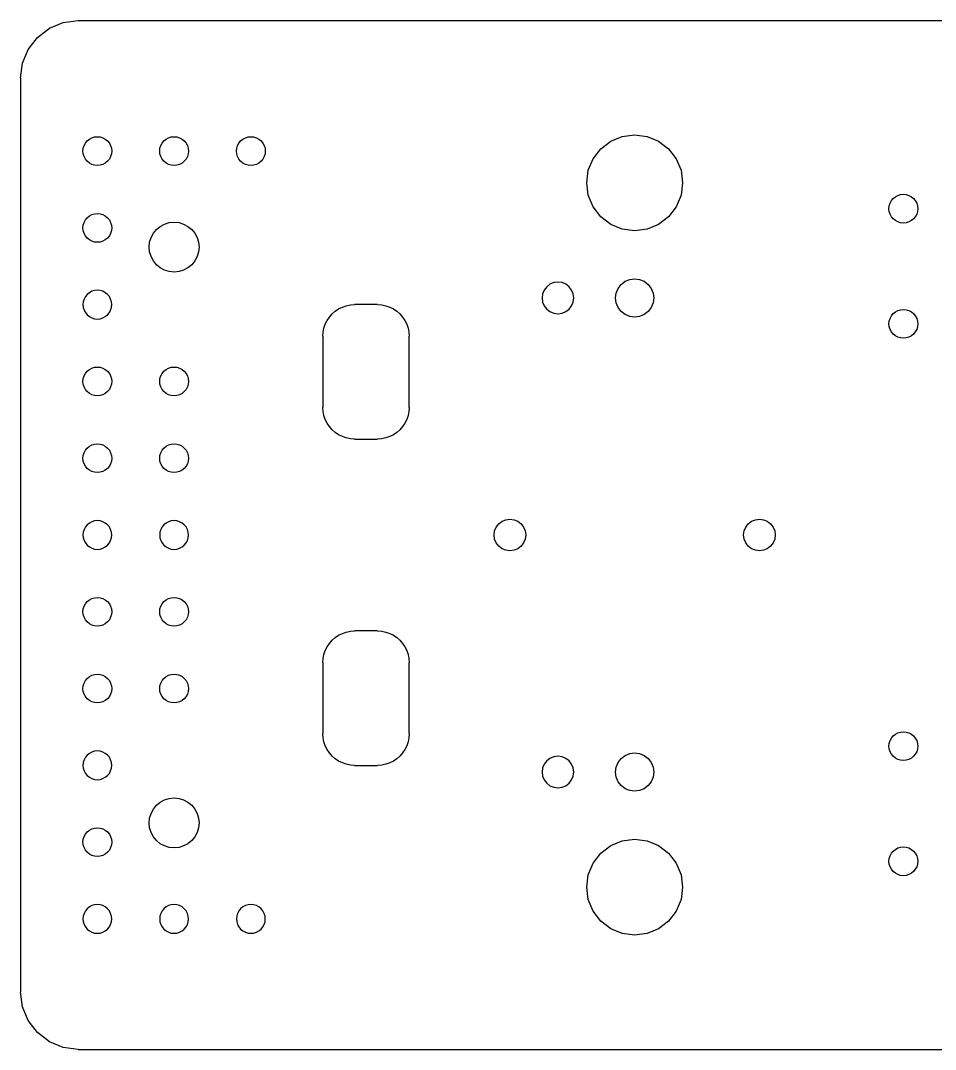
# Model space of a CAD drawing. Extents: x -210 to 205, y -74 to 71.
# Drawn here: x -209.8 to -101.2, y -62.8 to 59.3 of the extents above; entities that cross this region are included whole.
import ezdxf

# ---------------------------------------------------------------- set-up
doc = ezdxf.new("R2010")
doc.units = 0
doc.layers.get('0').update_dxf_attribs({"linetype": 'CONTINUOUS'})

msp = doc.modelspace()

# ---------------------------------------------------------------- linework, layer by layer
for p, q in [((-206.4, 58.41), (-204.75, 59.09)), ((-204.75, 59.09), (-202.98, 59.32)), ((-202.98, 59.32), (-83.38, 59.32)), ((-207.82, 57.32), (-206.4, 58.41)), ((-208.9, 55.91), (-207.82, 57.32)), ((-209.59, 54.26), (-208.9, 55.91)), ((-209.82, 52.49), (-209.59, 54.26)), ((-209.82, 52.49), (-209.82, -55.95)), ((-201.91, 45.04), (-201.65, 45.25)), ((-201.65, 45.25), (-201.36, 45.41)), ((-201.36, 45.41), (-201.04, 45.51)), ((-201.04, 45.51), (-200.71, 45.54)), ((-200.71, 45.54), (-200.37, 45.51)), ((-200.37, 45.51), (-200.05, 45.41)), ((-200.05, 45.41), (-199.76, 45.25)), ((-199.76, 45.25), (-199.5, 45.04)), ((-192.8, 45.04), (-192.54, 45.25)), ((-192.54, 45.25), (-192.25, 45.41)), ((-192.25, 45.41), (-191.93, 45.51)), ((-191.93, 45.51), (-191.59, 45.54)), ((-191.59, 45.54), (-191.26, 45.51)), ((-191.26, 45.51), (-190.94, 45.41)), ((-190.94, 45.41), (-190.64, 45.25)), ((-190.64, 45.25), (-190.38, 45.04)), ((-183.69, 45.04), (-183.43, 45.25)), ((-183.43, 45.25), (-183.13, 45.41)), ((-183.13, 45.41), (-182.81, 45.51)), ((-182.81, 45.51), (-182.48, 45.54)), ((-182.48, 45.54), (-182.15, 45.51)), ((-182.15, 45.51), (-181.83, 45.41)), ((-181.83, 45.41), (-181.53, 45.25)), ((-181.53, 45.25), (-181.27, 45.04)), ((-139.76, 45.01), (-138.39, 45.57)), ((-138.39, 45.57), (-136.92, 45.77)), ((-136.92, 45.77), (-135.44, 45.57)), ((-135.44, 45.57), (-134.07, 45.01)), ((-202.41, 43.83), (-202.38, 44.17)), ((-202.38, 44.17), (-202.28, 44.49)), ((-202.28, 44.49), (-202.13, 44.78)), ((-202.13, 44.78), (-201.91, 45.04)), ((-199.5, 45.04), (-199.28, 44.78)), ((-199.28, 44.78), (-199.13, 44.49)), ((-199.13, 44.49), (-199.03, 44.17)), ((-199.03, 44.17), (-199, 43.83)), ((-193.3, 43.83), (-193.27, 44.17)), ((-193.27, 44.17), (-193.17, 44.49)), ((-193.17, 44.49), (-193.01, 44.78)), ((-193.01, 44.78), (-192.8, 45.04)), ((-190.38, 45.04), (-190.17, 44.78)), ((-190.17, 44.78), (-190.01, 44.49)), ((-190.01, 44.49), (-189.92, 44.17)), ((-189.92, 44.17), (-189.88, 43.83)), ((-184.19, 43.83), (-184.16, 44.17)), ((-184.16, 44.17), (-184.06, 44.49)), ((-184.06, 44.49), (-183.9, 44.78)), ((-183.9, 44.78), (-183.69, 45.04)), ((-181.27, 45.04), (-181.06, 44.78)), ((-181.06, 44.78), (-180.9, 44.49)), ((-180.9, 44.49), (-180.8, 44.17)), ((-180.8, 44.17), (-180.77, 43.83)), ((-141.85, 42.92), (-140.94, 44.1)), ((-140.94, 44.1), (-139.76, 45.01)), ((-134.07, 45.01), (-132.89, 44.1)), ((-132.89, 44.1), (-131.98, 42.92)), ((-202.38, 43.5), (-202.41, 43.83)), ((-202.28, 43.18), (-202.38, 43.5)), ((-202.13, 42.88), (-202.28, 43.18)), ((-201.91, 42.62), (-202.13, 42.88)), ((-199.28, 42.88), (-199.5, 42.62)), ((-199.13, 43.18), (-199.28, 42.88)), ((-199.03, 43.5), (-199.13, 43.18)), ((-199, 43.83), (-199.03, 43.5)), ((-193.27, 43.5), (-193.3, 43.83)), ((-193.17, 43.18), (-193.27, 43.5)), ((-193.01, 42.88), (-193.17, 43.18)), ((-192.8, 42.62), (-193.01, 42.88)), ((-190.17, 42.88), (-190.38, 42.62)), ((-190.01, 43.18), (-190.17, 42.88)), ((-189.92, 43.5), (-190.01, 43.18)), ((-189.88, 43.83), (-189.92, 43.5)), ((-184.16, 43.5), (-184.19, 43.83)), ((-184.06, 43.18), (-184.16, 43.5)), ((-183.9, 42.88), (-184.06, 43.18)), ((-183.69, 42.62), (-183.9, 42.88)), ((-181.06, 42.88), (-181.27, 42.62)), ((-180.9, 43.18), (-181.06, 42.88)), ((-180.8, 43.5), (-180.9, 43.18)), ((-180.77, 43.83), (-180.8, 43.5)), ((-142.42, 41.55), (-141.85, 42.92)), ((-131.98, 42.92), (-131.41, 41.55)), ((-201.65, 42.41), (-201.91, 42.62)), ((-201.36, 42.25), (-201.65, 42.41)), ((-201.04, 42.16), (-201.36, 42.25)), ((-200.71, 42.12), (-201.04, 42.16)), ((-200.37, 42.16), (-200.71, 42.12)), ((-200.05, 42.25), (-200.37, 42.16)), ((-199.76, 42.41), (-200.05, 42.25)), ((-199.5, 42.62), (-199.76, 42.41)), ((-192.54, 42.41), (-192.8, 42.62)), ((-192.25, 42.25), (-192.54, 42.41)), ((-191.93, 42.16), (-192.25, 42.25)), ((-191.59, 42.12), (-191.93, 42.16)), ((-191.26, 42.16), (-191.59, 42.12)), ((-190.94, 42.25), (-191.26, 42.16)), ((-190.64, 42.41), (-190.94, 42.25)), ((-190.38, 42.62), (-190.64, 42.41)), ((-183.43, 42.41), (-183.69, 42.62)), ((-183.13, 42.25), (-183.43, 42.41)), ((-182.81, 42.16), (-183.13, 42.25)), ((-182.48, 42.12), (-182.81, 42.16)), ((-182.15, 42.16), (-182.48, 42.12)), ((-181.83, 42.25), (-182.15, 42.16)), ((-181.53, 42.41), (-181.83, 42.25)), ((-181.27, 42.62), (-181.53, 42.41)), ((-142.61, 40.07), (-142.42, 41.55)), ((-131.41, 41.55), (-131.22, 40.07)), ((-142.42, 38.6), (-142.61, 40.07)), ((-131.22, 40.07), (-131.41, 38.6)), ((-141.85, 37.23), (-142.42, 38.6)), ((-131.41, 38.6), (-131.98, 37.23)), ((-106.6, 37.65), (-106.44, 37.95)), ((-106.44, 37.95), (-106.23, 38.21)), ((-106.23, 38.21), (-105.97, 38.42)), ((-105.97, 38.42), (-105.67, 38.58)), ((-105.67, 38.58), (-105.35, 38.67)), ((-105.35, 38.67), (-105.02, 38.71)), ((-105.02, 38.71), (-104.69, 38.67)), ((-104.69, 38.67), (-104.37, 38.58)), ((-104.37, 38.58), (-104.07, 38.42)), ((-104.07, 38.42), (-103.81, 38.21)), ((-103.81, 38.21), (-103.6, 37.95)), ((-103.6, 37.95), (-103.44, 37.65)), ((-140.94, 36.05), (-141.85, 37.23)), ((-131.98, 37.23), (-132.89, 36.05)), ((-106.73, 37), (-106.7, 37.33)), ((-106.7, 36.66), (-106.73, 37)), ((-106.7, 37.33), (-106.6, 37.65)), ((-106.6, 36.34), (-106.7, 36.66)), ((-103.44, 37.65), (-103.34, 37.33)), ((-103.34, 36.66), (-103.44, 36.34)), ((-103.34, 37.33), (-103.31, 37)), ((-103.31, 37), (-103.34, 36.66)), ((-202.28, 35.37), (-202.13, 35.67)), ((-202.13, 35.67), (-201.91, 35.93)), ((-201.91, 35.93), (-201.65, 36.14)), ((-201.65, 36.14), (-201.36, 36.3)), ((-201.36, 36.3), (-201.04, 36.4)), ((-201.04, 36.4), (-200.71, 36.43)), ((-200.71, 36.43), (-200.37, 36.4)), ((-200.37, 36.4), (-200.05, 36.3)), ((-200.05, 36.3), (-199.76, 36.14)), ((-199.76, 36.14), (-199.5, 35.93)), ((-199.5, 35.93), (-199.28, 35.67)), ((-199.28, 35.67), (-199.13, 35.37)), ((-139.76, 35.14), (-140.94, 36.05)), ((-132.89, 36.05), (-134.07, 35.14)), ((-106.44, 36.05), (-106.6, 36.34)), ((-106.23, 35.79), (-106.44, 36.05)), ((-105.97, 35.58), (-106.23, 35.79)), ((-105.67, 35.42), (-105.97, 35.58)), ((-105.35, 35.32), (-105.67, 35.42)), ((-104.37, 35.42), (-104.69, 35.32)), ((-104.07, 35.58), (-104.37, 35.42)), ((-103.81, 35.79), (-104.07, 35.58)), ((-103.6, 36.05), (-103.81, 35.79)), ((-103.44, 36.34), (-103.6, 36.05)), ((-202.41, 34.72), (-202.38, 35.05)), ((-202.38, 34.39), (-202.41, 34.72)), ((-202.38, 35.05), (-202.28, 35.37)), ((-202.28, 34.07), (-202.38, 34.39)), ((-199.13, 35.37), (-199.03, 35.05)), ((-199.03, 34.39), (-199.13, 34.07)), ((-199.03, 35.05), (-199, 34.72)), ((-199, 34.72), (-199.03, 34.39)), ((-194.05, 34.09), (-193.69, 34.54)), ((-193.69, 34.54), (-193.24, 34.9)), ((-193.24, 34.9), (-192.73, 35.18)), ((-192.73, 35.18), (-192.17, 35.35)), ((-192.17, 35.35), (-191.59, 35.4)), ((-191.59, 35.4), (-191.01, 35.35)), ((-191.01, 35.35), (-190.46, 35.18)), ((-190.46, 35.18), (-189.95, 34.9)), ((-189.95, 34.9), (-189.5, 34.54)), ((-189.5, 34.54), (-189.13, 34.09)), ((-138.39, 34.57), (-139.76, 35.14)), ((-136.92, 34.38), (-138.39, 34.57)), ((-135.44, 34.57), (-136.92, 34.38)), ((-134.07, 35.14), (-135.44, 34.57)), ((-105.02, 35.29), (-105.35, 35.32)), ((-104.69, 35.32), (-105.02, 35.29)), ((-202.13, 33.77), (-202.28, 34.07)), ((-201.91, 33.51), (-202.13, 33.77)), ((-201.65, 33.3), (-201.91, 33.51)), ((-201.36, 33.14), (-201.65, 33.3)), ((-201.04, 33.04), (-201.36, 33.14)), ((-200.71, 33.01), (-201.04, 33.04)), ((-200.37, 33.04), (-200.71, 33.01)), ((-200.05, 33.14), (-200.37, 33.04)), ((-199.76, 33.3), (-200.05, 33.14)), ((-199.5, 33.51), (-199.76, 33.3)), ((-199.28, 33.77), (-199.5, 33.51)), ((-199.13, 34.07), (-199.28, 33.77)), ((-194.55, 32.44), (-194.5, 33.02)), ((-194.5, 33.02), (-194.33, 33.57)), ((-194.33, 33.57), (-194.05, 34.09)), ((-189.13, 34.09), (-188.86, 33.57)), ((-188.86, 33.57), (-188.69, 33.02)), ((-188.69, 33.02), (-188.63, 32.44)), ((-194.5, 31.86), (-194.55, 32.44)), ((-194.33, 31.31), (-194.5, 31.86)), ((-188.69, 31.86), (-188.86, 31.31)), ((-188.63, 32.44), (-188.69, 31.86)), ((-194.05, 30.8), (-194.33, 31.31)), ((-193.69, 30.35), (-194.05, 30.8)), ((-189.13, 30.8), (-189.5, 30.35)), ((-188.86, 31.31), (-189.13, 30.8)), ((-193.24, 29.98), (-193.69, 30.35)), ((-192.73, 29.71), (-193.24, 29.98)), ((-192.17, 29.54), (-192.73, 29.71)), ((-191.59, 29.48), (-192.17, 29.54)), ((-191.01, 29.54), (-191.59, 29.48)), ((-190.46, 29.71), (-191.01, 29.54)), ((-189.95, 29.98), (-190.46, 29.71)), ((-189.5, 30.35), (-189.95, 29.98)), ((-146.51, 28.22), (-146.97, 28.03)), ((-146.03, 28.28), (-146.51, 28.22)), ((-145.54, 28.22), (-146.03, 28.28)), ((-145.09, 28.03), (-145.54, 28.22)), ((-138.53, 28.01), (-138.05, 28.38)), ((-138.05, 28.38), (-137.51, 28.6)), ((-137.51, 28.6), (-136.92, 28.68)), ((-136.92, 28.68), (-136.33, 28.6)), ((-136.33, 28.6), (-135.78, 28.38)), ((-135.78, 28.38), (-135.3, 28.01)), ((-201.65, 27.03), (-201.91, 26.81)), ((-201.36, 27.19), (-201.65, 27.03)), ((-201.04, 27.28), (-201.36, 27.19)), ((-200.71, 27.32), (-201.04, 27.28)), ((-200.37, 27.28), (-200.71, 27.32)), ((-200.05, 27.19), (-200.37, 27.28)), ((-199.76, 27.03), (-200.05, 27.19)), ((-199.5, 26.81), (-199.76, 27.03)), ((-147.84, 26.89), (-147.91, 26.4)), ((-147.66, 27.34), (-147.84, 26.89)), ((-147.36, 27.73), (-147.66, 27.34)), ((-146.97, 28.03), (-147.36, 27.73)), ((-144.7, 27.73), (-145.09, 28.03)), ((-144.4, 27.34), (-144.7, 27.73)), ((-144.21, 26.89), (-144.4, 27.34)), ((-144.15, 26.4), (-144.21, 26.89)), ((-139.19, 26.4), (-139.12, 26.99)), ((-139.12, 26.99), (-138.89, 27.54)), ((-138.89, 27.54), (-138.53, 28.01)), ((-135.3, 28.01), (-134.94, 27.54)), ((-134.94, 27.54), (-134.71, 26.99)), ((-134.71, 26.99), (-134.64, 26.4)), ((-202.38, 25.94), (-202.41, 25.61)), ((-202.28, 26.26), (-202.38, 25.94)), ((-202.13, 26.56), (-202.28, 26.26)), ((-201.91, 26.81), (-202.13, 26.56)), ((-199.28, 26.56), (-199.5, 26.81)), ((-199.13, 26.26), (-199.28, 26.56)), ((-199.03, 25.94), (-199.13, 26.26)), ((-199, 25.61), (-199.03, 25.94)), ((-147.91, 26.4), (-147.84, 25.92)), ((-147.84, 25.92), (-147.66, 25.46)), ((-144.4, 25.46), (-144.21, 25.92)), ((-144.21, 25.92), (-144.15, 26.4)), ((-139.12, 25.81), (-139.19, 26.4)), ((-138.89, 25.26), (-139.12, 25.81)), ((-134.71, 25.81), (-134.94, 25.26)), ((-134.64, 26.4), (-134.71, 25.81)), ((-202.41, 25.61), (-202.38, 25.27)), ((-202.38, 25.27), (-202.28, 24.95)), ((-202.28, 24.95), (-202.13, 24.66)), ((-202.13, 24.66), (-201.91, 24.4)), ((-199.5, 24.4), (-199.28, 24.66)), ((-199.28, 24.66), (-199.13, 24.95)), ((-199.13, 24.95), (-199.03, 25.27)), ((-199.03, 25.27), (-199, 25.61)), ((-173.16, 24.14), (-172.84, 24.51)), ((-172.84, 24.51), (-172.47, 24.83)), ((-172.47, 24.83), (-172.06, 25.1)), ((-172.06, 25.1), (-171.62, 25.32)), ((-171.62, 25.32), (-171.15, 25.48)), ((-171.15, 25.48), (-170.67, 25.57)), ((-170.67, 25.57), (-170.18, 25.61)), ((-167.44, 25.61), (-170.18, 25.61)), ((-167.44, 25.61), (-166.95, 25.57)), ((-166.95, 25.57), (-166.47, 25.48)), ((-166.47, 25.48), (-166, 25.32)), ((-166, 25.32), (-165.56, 25.1)), ((-165.56, 25.1), (-165.16, 24.83)), ((-165.16, 24.83), (-164.79, 24.51)), ((-164.79, 24.51), (-164.46, 24.14)), ((-147.66, 25.46), (-147.36, 25.08)), ((-147.36, 25.08), (-146.97, 24.78)), ((-146.97, 24.78), (-146.51, 24.59)), ((-146.51, 24.59), (-146.03, 24.52)), ((-146.03, 24.52), (-145.54, 24.59)), ((-145.54, 24.59), (-145.09, 24.78)), ((-145.09, 24.78), (-144.7, 25.08)), ((-144.7, 25.08), (-144.4, 25.46)), ((-138.53, 24.79), (-138.89, 25.26)), ((-138.05, 24.43), (-138.53, 24.79)), ((-137.51, 24.2), (-138.05, 24.43)), ((-135.78, 24.43), (-136.33, 24.2)), ((-135.3, 24.79), (-135.78, 24.43)), ((-134.94, 25.26), (-135.3, 24.79)), ((-106.44, 24.28), (-106.23, 24.54)), ((-106.23, 24.54), (-105.97, 24.75)), ((-105.97, 24.75), (-105.67, 24.91)), ((-105.67, 24.91), (-105.35, 25)), ((-105.35, 25), (-105.02, 25.04)), ((-105.02, 25.04), (-104.69, 25)), ((-104.69, 25), (-104.37, 24.91)), ((-104.37, 24.91), (-104.07, 24.75)), ((-104.07, 24.75), (-103.81, 24.54)), ((-103.81, 24.54), (-103.6, 24.28)), ((-201.91, 24.4), (-201.65, 24.19)), ((-201.65, 24.19), (-201.36, 24.03)), ((-201.36, 24.03), (-201.04, 23.93)), ((-201.04, 23.93), (-200.71, 23.9)), ((-200.71, 23.9), (-200.37, 23.93)), ((-200.37, 23.93), (-200.05, 24.03)), ((-200.05, 24.03), (-199.76, 24.19)), ((-199.76, 24.19), (-199.5, 24.4)), ((-173.81, 22.82), (-173.65, 23.29)), ((-173.65, 23.29), (-173.43, 23.73)), ((-173.43, 23.73), (-173.16, 24.14)), ((-164.46, 24.14), (-164.19, 23.73)), ((-164.19, 23.73), (-163.97, 23.29)), ((-163.97, 23.29), (-163.81, 22.82)), ((-136.92, 24.13), (-137.51, 24.2)), ((-136.33, 24.2), (-136.92, 24.13)), ((-106.73, 23.33), (-106.7, 23.66)), ((-106.7, 23), (-106.73, 23.33)), ((-106.7, 23.66), (-106.6, 23.98)), ((-106.6, 23.98), (-106.44, 24.28)), ((-103.6, 24.28), (-103.44, 23.98)), ((-103.44, 23.98), (-103.34, 23.66)), ((-103.34, 23.66), (-103.31, 23.33)), ((-103.31, 23.33), (-103.34, 23)), ((-173.94, 21.85), (-173.9, 22.34)), ((-173.9, 22.34), (-173.81, 22.82)), ((-163.81, 22.82), (-163.72, 22.34)), ((-163.72, 22.34), (-163.68, 21.85)), ((-106.6, 22.67), (-106.7, 23)), ((-106.44, 22.38), (-106.6, 22.67)), ((-106.23, 22.12), (-106.44, 22.38)), ((-105.97, 21.91), (-106.23, 22.12)), ((-103.81, 22.12), (-104.07, 21.91)), ((-103.6, 22.38), (-103.81, 22.12)), ((-103.44, 22.67), (-103.6, 22.38)), ((-103.34, 23), (-103.44, 22.67)), ((-173.94, 21.85), (-173.94, 13.42)), ((-163.68, 13.42), (-163.68, 21.85)), ((-105.67, 21.75), (-105.97, 21.91)), ((-105.35, 21.65), (-105.67, 21.75)), ((-105.02, 21.62), (-105.35, 21.65)), ((-104.69, 21.65), (-105.02, 21.62)), ((-104.37, 21.75), (-104.69, 21.65)), ((-104.07, 21.91), (-104.37, 21.75)), ((-202.38, 16.83), (-202.28, 17.15)), ((-202.28, 17.15), (-202.13, 17.44)), ((-202.13, 17.44), (-201.91, 17.7)), ((-201.91, 17.7), (-201.65, 17.91)), ((-201.65, 17.91), (-201.36, 18.07)), ((-201.36, 18.07), (-201.04, 18.17)), ((-201.04, 18.17), (-200.71, 18.2)), ((-200.71, 18.2), (-200.37, 18.17)), ((-200.37, 18.17), (-200.05, 18.07)), ((-200.05, 18.07), (-199.76, 17.91)), ((-199.76, 17.91), (-199.5, 17.7)), ((-199.5, 17.7), (-199.28, 17.44)), ((-199.28, 17.44), (-199.13, 17.15)), ((-199.13, 17.15), (-199.03, 16.83)), ((-193.27, 16.83), (-193.17, 17.15)), ((-193.17, 17.15), (-193.01, 17.44)), ((-193.01, 17.44), (-192.8, 17.7)), ((-192.8, 17.7), (-192.54, 17.91)), ((-192.54, 17.91), (-192.25, 18.07)), ((-192.25, 18.07), (-191.93, 18.17)), ((-191.93, 18.17), (-191.59, 18.2)), ((-191.59, 18.2), (-191.26, 18.17)), ((-191.26, 18.17), (-190.94, 18.07)), ((-190.94, 18.07), (-190.64, 17.91)), ((-190.64, 17.91), (-190.38, 17.7)), ((-190.38, 17.7), (-190.17, 17.44)), ((-190.17, 17.44), (-190.01, 17.15)), ((-190.01, 17.15), (-189.92, 16.83)), ((-202.41, 16.49), (-202.38, 16.83)), ((-202.38, 16.16), (-202.41, 16.49)), ((-202.28, 15.84), (-202.38, 16.16)), ((-199.03, 16.16), (-199.13, 15.84)), ((-199.03, 16.83), (-199, 16.49)), ((-199, 16.49), (-199.03, 16.16)), ((-193.3, 16.49), (-193.27, 16.83)), ((-193.27, 16.16), (-193.3, 16.49)), ((-193.17, 15.84), (-193.27, 16.16)), ((-189.92, 16.16), (-190.01, 15.84)), ((-189.92, 16.83), (-189.88, 16.49)), ((-189.88, 16.49), (-189.92, 16.16)), ((-202.13, 15.54), (-202.28, 15.84)), ((-201.91, 15.29), (-202.13, 15.54)), ((-201.65, 15.07), (-201.91, 15.29)), ((-201.36, 14.92), (-201.65, 15.07)), ((-201.04, 14.82), (-201.36, 14.92)), ((-200.71, 14.79), (-201.04, 14.82)), ((-200.37, 14.82), (-200.71, 14.79)), ((-200.05, 14.92), (-200.37, 14.82)), ((-199.76, 15.07), (-200.05, 14.92)), ((-199.5, 15.29), (-199.76, 15.07)), ((-199.28, 15.54), (-199.5, 15.29)), ((-199.13, 15.84), (-199.28, 15.54)), ((-193.01, 15.54), (-193.17, 15.84)), ((-192.8, 15.29), (-193.01, 15.54)), ((-192.54, 15.07), (-192.8, 15.29)), ((-192.25, 14.92), (-192.54, 15.07)), ((-191.93, 14.82), (-192.25, 14.92)), ((-191.59, 14.79), (-191.93, 14.82)), ((-191.26, 14.82), (-191.59, 14.79)), ((-190.94, 14.92), (-191.26, 14.82)), ((-190.64, 15.07), (-190.94, 14.92)), ((-190.38, 15.29), (-190.64, 15.07)), ((-190.17, 15.54), (-190.38, 15.29)), ((-190.01, 15.84), (-190.17, 15.54)), ((-173.9, 12.93), (-173.94, 13.42)), ((-173.81, 12.45), (-173.9, 12.93)), ((-173.65, 11.98), (-173.81, 12.45)), ((-163.81, 12.45), (-163.97, 11.98)), ((-163.72, 12.93), (-163.81, 12.45)), ((-163.68, 13.42), (-163.72, 12.93)), ((-173.43, 11.54), (-173.65, 11.98)), ((-173.16, 11.13), (-173.43, 11.54)), ((-172.84, 10.76), (-173.16, 11.13)), ((-164.46, 11.13), (-164.79, 10.76)), ((-164.19, 11.54), (-164.46, 11.13)), ((-163.97, 11.98), (-164.19, 11.54)), ((-172.47, 10.44), (-172.84, 10.76)), ((-172.06, 10.16), (-172.47, 10.44)), ((-171.62, 9.95), (-172.06, 10.16)), ((-171.15, 9.79), (-171.62, 9.95)), ((-170.67, 9.69), (-171.15, 9.79)), ((-166.47, 9.79), (-166.95, 9.69)), ((-166, 9.95), (-166.47, 9.79)), ((-165.56, 10.16), (-166, 9.95)), ((-165.16, 10.44), (-165.56, 10.16)), ((-164.79, 10.76), (-165.16, 10.44)), ((-202.13, 8.33), (-201.91, 8.59)), ((-201.91, 8.59), (-201.65, 8.8)), ((-201.65, 8.8), (-201.36, 8.96)), ((-201.36, 8.96), (-201.04, 9.06)), ((-201.04, 9.06), (-200.71, 9.09)), ((-200.71, 9.09), (-200.37, 9.06)), ((-200.37, 9.06), (-200.05, 8.96)), ((-200.05, 8.96), (-199.76, 8.8)), ((-199.76, 8.8), (-199.5, 8.59)), ((-199.5, 8.59), (-199.28, 8.33)), ((-193.01, 8.33), (-192.8, 8.59)), ((-192.8, 8.59), (-192.54, 8.8)), ((-192.54, 8.8), (-192.25, 8.96)), ((-192.25, 8.96), (-191.93, 9.06)), ((-191.93, 9.06), (-191.59, 9.09)), ((-191.59, 9.09), (-191.26, 9.06)), ((-191.26, 9.06), (-190.94, 8.96)), ((-190.94, 8.96), (-190.64, 8.8)), ((-190.64, 8.8), (-190.38, 8.59)), ((-190.38, 8.59), (-190.17, 8.33)), ((-170.18, 9.66), (-170.67, 9.69)), ((-170.18, 9.66), (-167.44, 9.66)), ((-166.95, 9.69), (-167.44, 9.66)), ((-202.41, 7.38), (-202.38, 7.71)), ((-202.38, 7.05), (-202.41, 7.38)), ((-202.38, 7.71), (-202.28, 8.03)), ((-202.28, 8.03), (-202.13, 8.33)), ((-199.28, 8.33), (-199.13, 8.03)), ((-199.13, 8.03), (-199.03, 7.71)), ((-199.03, 7.71), (-199, 7.38)), ((-199, 7.38), (-199.03, 7.05)), ((-193.3, 7.38), (-193.27, 7.71)), ((-193.27, 7.05), (-193.3, 7.38)), ((-193.27, 7.71), (-193.17, 8.03)), ((-193.17, 8.03), (-193.01, 8.33)), ((-190.17, 8.33), (-190.01, 8.03)), ((-190.01, 8.03), (-189.92, 7.71)), ((-189.92, 7.71), (-189.88, 7.38)), ((-189.88, 7.38), (-189.92, 7.05)), ((-202.28, 6.73), (-202.38, 7.05)), ((-202.13, 6.43), (-202.28, 6.73)), ((-201.91, 6.17), (-202.13, 6.43)), ((-201.65, 5.96), (-201.91, 6.17)), ((-199.5, 6.17), (-199.76, 5.96)), ((-199.28, 6.43), (-199.5, 6.17)), ((-199.13, 6.73), (-199.28, 6.43)), ((-199.03, 7.05), (-199.13, 6.73)), ((-193.17, 6.73), (-193.27, 7.05)), ((-193.01, 6.43), (-193.17, 6.73)), ((-192.8, 6.17), (-193.01, 6.43)), ((-192.54, 5.96), (-192.8, 6.17)), ((-190.38, 6.17), (-190.64, 5.96)), ((-190.17, 6.43), (-190.38, 6.17)), ((-190.01, 6.73), (-190.17, 6.43)), ((-189.92, 7.05), (-190.01, 6.73)), ((-201.36, 5.8), (-201.65, 5.96)), ((-201.04, 5.71), (-201.36, 5.8)), ((-200.71, 5.67), (-201.04, 5.71)), ((-200.37, 5.71), (-200.71, 5.67)), ((-200.05, 5.8), (-200.37, 5.71)), ((-199.76, 5.96), (-200.05, 5.8)), ((-192.25, 5.8), (-192.54, 5.96)), ((-191.93, 5.71), (-192.25, 5.8)), ((-191.59, 5.67), (-191.93, 5.71)), ((-191.26, 5.71), (-191.59, 5.67)), ((-190.94, 5.8), (-191.26, 5.71)), ((-190.64, 5.96), (-190.94, 5.8)), ((-152.66, -0.1), (-152.21, 0.08)), ((-152.21, 0.08), (-151.72, 0.15)), ((-151.72, 0.15), (-151.24, 0.08)), ((-151.24, 0.08), (-150.78, -0.1)), ((-123.05, -0.1), (-122.59, 0.08)), ((-122.59, 0.08), (-122.11, 0.15)), ((-122.11, 0.15), (-121.62, 0.08)), ((-121.62, 0.08), (-121.17, -0.1)), ((-202.28, -1.08), (-202.38, -1.4)), ((-202.13, -0.78), (-202.28, -1.08)), ((-201.91, -0.52), (-202.13, -0.78)), ((-201.65, -0.31), (-201.91, -0.52)), ((-201.36, -0.15), (-201.65, -0.31)), ((-201.04, -0.06), (-201.36, -0.15)), ((-200.71, -0.02), (-201.04, -0.06)), ((-200.37, -0.06), (-200.71, -0.02)), ((-200.05, -0.15), (-200.37, -0.06)), ((-199.76, -0.31), (-200.05, -0.15)), ((-199.5, -0.52), (-199.76, -0.31)), ((-199.28, -0.78), (-199.5, -0.52)), ((-199.13, -1.08), (-199.28, -0.78)), ((-199.03, -1.4), (-199.13, -1.08)), ((-193.17, -1.08), (-193.27, -1.4)), ((-193.01, -0.78), (-193.17, -1.08)), ((-192.8, -0.52), (-193.01, -0.78)), ((-192.54, -0.31), (-192.8, -0.52)), ((-192.25, -0.15), (-192.54, -0.31)), ((-191.93, -0.06), (-192.25, -0.15)), ((-191.59, -0.02), (-191.93, -0.06)), ((-191.26, -0.06), (-191.59, -0.02)), ((-190.94, -0.15), (-191.26, -0.06)), ((-190.64, -0.31), (-190.94, -0.15)), ((-190.38, -0.52), (-190.64, -0.31)), ((-190.17, -0.78), (-190.38, -0.52)), ((-190.01, -1.08), (-190.17, -0.78)), ((-189.92, -1.4), (-190.01, -1.08)), ((-153.54, -1.25), (-153.35, -0.79)), ((-153.35, -0.79), (-153.05, -0.4)), ((-153.05, -0.4), (-152.66, -0.1)), ((-150.78, -0.1), (-150.39, -0.4)), ((-150.39, -0.4), (-150.1, -0.79)), ((-150.1, -0.79), (-149.91, -1.25)), ((-123.92, -1.25), (-123.73, -0.79)), ((-123.73, -0.79), (-123.44, -0.4)), ((-123.44, -0.4), (-123.05, -0.1)), ((-121.17, -0.1), (-120.78, -0.4)), ((-120.78, -0.4), (-120.48, -0.79)), ((-120.48, -0.79), (-120.29, -1.25)), ((-202.38, -1.4), (-202.41, -1.73)), ((-202.41, -1.73), (-202.38, -2.07)), ((-202.38, -2.07), (-202.28, -2.39)), ((-202.28, -2.39), (-202.13, -2.68)), ((-199.28, -2.68), (-199.13, -2.39)), ((-199.13, -2.39), (-199.03, -2.07)), ((-199, -1.73), (-199.03, -1.4)), ((-199.03, -2.07), (-199, -1.73)), ((-193.27, -1.4), (-193.3, -1.73)), ((-193.3, -1.73), (-193.27, -2.07)), ((-193.27, -2.07), (-193.17, -2.39)), ((-193.17, -2.39), (-193.01, -2.68)), ((-190.17, -2.68), (-190.01, -2.39)), ((-190.01, -2.39), (-189.92, -2.07)), ((-189.88, -1.73), (-189.92, -1.4)), ((-189.92, -2.07), (-189.88, -1.73)), ((-153.6, -1.73), (-153.54, -1.25)), ((-153.54, -2.22), (-153.6, -1.73)), ((-153.35, -2.67), (-153.54, -2.22)), ((-149.91, -2.22), (-150.1, -2.67)), ((-149.91, -1.25), (-149.84, -1.73)), ((-149.84, -1.73), (-149.91, -2.22)), ((-123.99, -1.73), (-123.92, -1.25)), ((-123.92, -2.22), (-123.99, -1.73)), ((-123.73, -2.67), (-123.92, -2.22)), ((-120.29, -2.22), (-120.48, -2.67)), ((-120.29, -1.25), (-120.23, -1.73)), ((-120.23, -1.73), (-120.29, -2.22)), ((-202.13, -2.68), (-201.91, -2.94)), ((-201.91, -2.94), (-201.65, -3.15)), ((-201.65, -3.15), (-201.36, -3.31)), ((-201.36, -3.31), (-201.04, -3.41)), ((-201.04, -3.41), (-200.71, -3.44)), ((-200.71, -3.44), (-200.37, -3.41)), ((-200.37, -3.41), (-200.05, -3.31)), ((-200.05, -3.31), (-199.76, -3.15)), ((-199.76, -3.15), (-199.5, -2.94)), ((-199.5, -2.94), (-199.28, -2.68)), ((-193.01, -2.68), (-192.8, -2.94)), ((-192.8, -2.94), (-192.54, -3.15)), ((-192.54, -3.15), (-192.25, -3.31)), ((-192.25, -3.31), (-191.93, -3.41)), ((-191.93, -3.41), (-191.59, -3.44)), ((-191.59, -3.44), (-191.26, -3.41)), ((-191.26, -3.41), (-190.94, -3.31)), ((-190.94, -3.31), (-190.64, -3.15)), ((-190.64, -3.15), (-190.38, -2.94)), ((-190.38, -2.94), (-190.17, -2.68)), ((-153.05, -3.06), (-153.35, -2.67)), ((-152.66, -3.36), (-153.05, -3.06)), ((-152.21, -3.55), (-152.66, -3.36)), ((-151.72, -3.61), (-152.21, -3.55)), ((-151.24, -3.55), (-151.72, -3.61)), ((-150.78, -3.36), (-151.24, -3.55)), ((-150.39, -3.06), (-150.78, -3.36)), ((-150.1, -2.67), (-150.39, -3.06)), ((-123.44, -3.06), (-123.73, -2.67)), ((-123.05, -3.36), (-123.44, -3.06)), ((-122.59, -3.55), (-123.05, -3.36)), ((-122.11, -3.61), (-122.59, -3.55)), ((-121.62, -3.55), (-122.11, -3.61)), ((-121.17, -3.36), (-121.62, -3.55)), ((-120.78, -3.06), (-121.17, -3.36)), ((-120.48, -2.67), (-120.78, -3.06)), ((-202.13, -9.9), (-201.91, -9.64)), ((-201.91, -9.64), (-201.65, -9.42)), ((-201.65, -9.42), (-201.36, -9.27)), ((-201.36, -9.27), (-201.04, -9.17)), ((-201.04, -9.17), (-200.71, -9.14)), ((-200.71, -9.14), (-200.37, -9.17)), ((-200.37, -9.17), (-200.05, -9.27)), ((-200.05, -9.27), (-199.76, -9.42)), ((-199.76, -9.42), (-199.5, -9.64)), ((-199.5, -9.64), (-199.28, -9.9)), ((-193.01, -9.9), (-192.8, -9.64)), ((-192.8, -9.64), (-192.54, -9.42)), ((-192.54, -9.42), (-192.25, -9.27)), ((-192.25, -9.27), (-191.93, -9.17)), ((-191.93, -9.17), (-191.59, -9.14)), ((-191.59, -9.14), (-191.26, -9.17)), ((-191.26, -9.17), (-190.94, -9.27)), ((-190.94, -9.27), (-190.64, -9.42)), ((-190.64, -9.42), (-190.38, -9.64)), ((-190.38, -9.64), (-190.17, -9.9)), ((-202.41, -10.84), (-202.38, -10.51)), ((-202.38, -11.18), (-202.41, -10.84)), ((-202.38, -10.51), (-202.28, -10.19)), ((-202.28, -10.19), (-202.13, -9.9)), ((-199.28, -9.9), (-199.13, -10.19)), ((-199.13, -10.19), (-199.03, -10.51)), ((-199.03, -10.51), (-199, -10.84)), ((-199, -10.84), (-199.03, -11.18)), ((-193.3, -10.84), (-193.27, -10.51)), ((-193.27, -11.18), (-193.3, -10.84)), ((-193.27, -10.51), (-193.17, -10.19)), ((-193.17, -10.19), (-193.01, -9.9)), ((-190.17, -9.9), (-190.01, -10.19)), ((-190.01, -10.19), (-189.92, -10.51)), ((-189.92, -10.51), (-189.88, -10.84)), ((-189.88, -10.84), (-189.92, -11.18)), ((-202.28, -11.5), (-202.38, -11.18)), ((-202.13, -11.79), (-202.28, -11.5)), ((-201.91, -12.05), (-202.13, -11.79)), ((-201.65, -12.27), (-201.91, -12.05)), ((-199.5, -12.05), (-199.76, -12.27)), ((-199.28, -11.79), (-199.5, -12.05)), ((-199.13, -11.5), (-199.28, -11.79)), ((-199.03, -11.18), (-199.13, -11.5)), ((-193.17, -11.5), (-193.27, -11.18)), ((-193.01, -11.79), (-193.17, -11.5)), ((-192.8, -12.05), (-193.01, -11.79)), ((-192.54, -12.27), (-192.8, -12.05)), ((-190.38, -12.05), (-190.64, -12.27)), ((-190.17, -11.79), (-190.38, -12.05)), ((-190.01, -11.5), (-190.17, -11.79)), ((-189.92, -11.18), (-190.01, -11.5)), ((-201.36, -12.42), (-201.65, -12.27)), ((-201.04, -12.52), (-201.36, -12.42)), ((-200.71, -12.55), (-201.04, -12.52)), ((-200.37, -12.52), (-200.71, -12.55)), ((-200.05, -12.42), (-200.37, -12.52)), ((-199.76, -12.27), (-200.05, -12.42)), ((-192.25, -12.42), (-192.54, -12.27)), ((-191.93, -12.52), (-192.25, -12.42)), ((-191.59, -12.55), (-191.93, -12.52)), ((-191.26, -12.52), (-191.59, -12.55)), ((-190.94, -12.42), (-191.26, -12.52)), ((-190.64, -12.27), (-190.94, -12.42)), ((-172.06, -13.63), (-171.62, -13.41)), ((-171.62, -13.41), (-171.15, -13.25)), ((-171.15, -13.25), (-170.67, -13.15)), ((-170.67, -13.15), (-170.18, -13.12)), ((-167.44, -13.12), (-170.18, -13.12)), ((-167.44, -13.12), (-166.95, -13.15)), ((-166.95, -13.15), (-166.47, -13.25)), ((-166.47, -13.25), (-166, -13.41)), ((-166, -13.41), (-165.56, -13.63)), ((-173.43, -15), (-173.16, -14.59)), ((-173.16, -14.59), (-172.84, -14.22)), ((-172.84, -14.22), (-172.47, -13.9)), ((-172.47, -13.9), (-172.06, -13.63)), ((-165.56, -13.63), (-165.16, -13.9)), ((-165.16, -13.9), (-164.79, -14.22)), ((-164.79, -14.22), (-164.46, -14.59)), ((-164.46, -14.59), (-164.19, -15)), ((-173.81, -15.91), (-173.65, -15.44)), ((-173.65, -15.44), (-173.43, -15)), ((-164.19, -15), (-163.97, -15.44)), ((-163.97, -15.44), (-163.81, -15.91)), ((-173.94, -16.88), (-173.9, -16.39)), ((-173.94, -16.88), (-173.94, -25.31)), ((-173.9, -16.39), (-173.81, -15.91)), ((-163.81, -15.91), (-163.72, -16.39)), ((-163.72, -16.39), (-163.68, -16.88)), ((-163.68, -25.31), (-163.68, -16.88)), ((-201.36, -18.38), (-201.04, -18.28)), ((-201.04, -18.28), (-200.71, -18.25)), ((-200.71, -18.25), (-200.37, -18.28)), ((-200.37, -18.28), (-200.05, -18.38)), ((-192.25, -18.38), (-191.93, -18.28)), ((-191.93, -18.28), (-191.59, -18.25)), ((-191.59, -18.25), (-191.26, -18.28)), ((-191.26, -18.28), (-190.94, -18.38)), ((-202.38, -19.62), (-202.28, -19.3)), ((-202.28, -19.3), (-202.13, -19.01)), ((-202.13, -19.01), (-201.91, -18.75)), ((-201.91, -18.75), (-201.65, -18.54)), ((-201.65, -18.54), (-201.36, -18.38)), ((-200.05, -18.38), (-199.76, -18.54)), ((-199.76, -18.54), (-199.5, -18.75)), ((-199.5, -18.75), (-199.28, -19.01)), ((-199.28, -19.01), (-199.13, -19.3)), ((-199.13, -19.3), (-199.03, -19.62)), ((-193.27, -19.62), (-193.17, -19.3)), ((-193.17, -19.3), (-193.01, -19.01)), ((-193.01, -19.01), (-192.8, -18.75)), ((-192.8, -18.75), (-192.54, -18.54)), ((-192.54, -18.54), (-192.25, -18.38)), ((-190.94, -18.38), (-190.64, -18.54)), ((-190.64, -18.54), (-190.38, -18.75)), ((-190.38, -18.75), (-190.17, -19.01)), ((-190.17, -19.01), (-190.01, -19.3)), ((-190.01, -19.3), (-189.92, -19.62)), ((-202.41, -19.96), (-202.38, -19.62)), ((-202.38, -20.29), (-202.41, -19.96)), ((-202.28, -20.61), (-202.38, -20.29)), ((-202.13, -20.91), (-202.28, -20.61)), ((-199.13, -20.61), (-199.28, -20.91)), ((-199.03, -20.29), (-199.13, -20.61)), ((-199.03, -19.62), (-199, -19.96)), ((-199, -19.96), (-199.03, -20.29)), ((-193.3, -19.96), (-193.27, -19.62)), ((-193.27, -20.29), (-193.3, -19.96)), ((-193.17, -20.61), (-193.27, -20.29)), ((-193.01, -20.91), (-193.17, -20.61)), ((-190.01, -20.61), (-190.17, -20.91)), ((-189.92, -20.29), (-190.01, -20.61)), ((-189.92, -19.62), (-189.88, -19.96)), ((-189.88, -19.96), (-189.92, -20.29)), ((-201.91, -21.17), (-202.13, -20.91)), ((-201.65, -21.38), (-201.91, -21.17)), ((-201.36, -21.54), (-201.65, -21.38)), ((-201.04, -21.63), (-201.36, -21.54)), ((-200.71, -21.67), (-201.04, -21.63)), ((-200.37, -21.63), (-200.71, -21.67)), ((-200.05, -21.54), (-200.37, -21.63)), ((-199.76, -21.38), (-200.05, -21.54)), ((-199.5, -21.17), (-199.76, -21.38)), ((-199.28, -20.91), (-199.5, -21.17)), ((-192.8, -21.17), (-193.01, -20.91)), ((-192.54, -21.38), (-192.8, -21.17)), ((-192.25, -21.54), (-192.54, -21.38)), ((-191.93, -21.63), (-192.25, -21.54)), ((-191.59, -21.67), (-191.93, -21.63)), ((-191.26, -21.63), (-191.59, -21.67)), ((-190.94, -21.54), (-191.26, -21.63)), ((-190.64, -21.38), (-190.94, -21.54)), ((-190.38, -21.17), (-190.64, -21.38)), ((-190.17, -20.91), (-190.38, -21.17)), ((-173.9, -25.8), (-173.94, -25.31)), ((-163.68, -25.31), (-163.72, -25.8)), ((-106.44, -25.84), (-106.23, -25.58)), ((-106.23, -25.58), (-105.97, -25.37)), ((-105.97, -25.37), (-105.67, -25.21)), ((-105.67, -25.21), (-105.35, -25.12)), ((-105.35, -25.12), (-105.02, -25.08)), ((-105.02, -25.08), (-104.69, -25.12)), ((-104.69, -25.12), (-104.37, -25.21)), ((-104.37, -25.21), (-104.07, -25.37)), ((-104.07, -25.37), (-103.81, -25.58)), ((-103.81, -25.58), (-103.6, -25.84)), ((-173.81, -26.28), (-173.9, -25.8)), ((-173.65, -26.75), (-173.81, -26.28)), ((-173.43, -27.19), (-173.65, -26.75)), ((-163.97, -26.75), (-164.19, -27.19)), ((-163.81, -26.28), (-163.97, -26.75)), ((-163.72, -25.8), (-163.81, -26.28)), ((-106.73, -26.79), (-106.7, -26.46)), ((-106.7, -27.13), (-106.73, -26.79)), ((-106.7, -26.46), (-106.6, -26.14)), ((-106.6, -26.14), (-106.44, -25.84)), ((-103.6, -25.84), (-103.44, -26.14)), ((-103.44, -26.14), (-103.34, -26.46)), ((-103.34, -26.46), (-103.31, -26.79)), ((-103.31, -26.79), (-103.34, -27.13)), ((-201.91, -27.86), (-202.13, -28.12)), ((-201.65, -27.65), (-201.91, -27.86)), ((-201.36, -27.49), (-201.65, -27.65)), ((-201.04, -27.39), (-201.36, -27.49)), ((-200.71, -27.36), (-201.04, -27.39)), ((-200.37, -27.39), (-200.71, -27.36)), ((-200.05, -27.49), (-200.37, -27.39)), ((-199.76, -27.65), (-200.05, -27.49)), ((-199.5, -27.86), (-199.76, -27.65)), ((-199.28, -28.12), (-199.5, -27.86)), ((-173.16, -27.6), (-173.43, -27.19)), ((-172.84, -27.97), (-173.16, -27.6)), ((-172.47, -28.29), (-172.84, -27.97)), ((-164.79, -27.97), (-165.16, -28.29)), ((-164.46, -27.6), (-164.79, -27.97)), ((-164.19, -27.19), (-164.46, -27.6)), ((-146.51, -28.05), (-146.97, -28.24)), ((-146.03, -27.99), (-146.51, -28.05)), ((-145.54, -28.05), (-146.03, -27.99)), ((-145.09, -28.24), (-145.54, -28.05)), ((-138.53, -28.26), (-138.05, -27.89)), ((-138.05, -27.89), (-137.51, -27.67)), ((-137.51, -27.67), (-136.92, -27.59)), ((-136.92, -27.59), (-136.33, -27.67)), ((-136.33, -27.67), (-135.78, -27.89)), ((-135.78, -27.89), (-135.3, -28.26)), ((-106.6, -27.45), (-106.7, -27.13)), ((-106.44, -27.74), (-106.6, -27.45)), ((-106.23, -28), (-106.44, -27.74)), ((-105.97, -28.21), (-106.23, -28)), ((-103.81, -28), (-104.07, -28.21)), ((-103.6, -27.74), (-103.81, -28)), ((-103.44, -27.45), (-103.6, -27.74)), ((-103.34, -27.13), (-103.44, -27.45)), ((-202.38, -28.74), (-202.41, -29.07)), ((-202.41, -29.07), (-202.38, -29.4)), ((-202.28, -28.42), (-202.38, -28.74)), ((-202.13, -28.12), (-202.28, -28.42)), ((-199.13, -28.42), (-199.28, -28.12)), ((-199.03, -28.74), (-199.13, -28.42)), ((-199, -29.07), (-199.03, -28.74)), ((-199.03, -29.4), (-199, -29.07)), ((-172.06, -28.57), (-172.47, -28.29)), ((-171.62, -28.78), (-172.06, -28.57)), ((-171.15, -28.94), (-171.62, -28.78)), ((-170.67, -29.04), (-171.15, -28.94)), ((-170.18, -29.07), (-170.67, -29.04)), ((-170.18, -29.07), (-167.44, -29.07)), ((-166.95, -29.04), (-167.44, -29.07)), ((-166.47, -28.94), (-166.95, -29.04)), ((-166, -28.78), (-166.47, -28.94)), ((-165.56, -28.57), (-166, -28.78)), ((-165.16, -28.29), (-165.56, -28.57)), ((-147.66, -28.93), (-147.84, -29.38)), ((-147.36, -28.54), (-147.66, -28.93)), ((-146.97, -28.24), (-147.36, -28.54)), ((-144.7, -28.54), (-145.09, -28.24)), ((-144.4, -28.93), (-144.7, -28.54)), ((-144.21, -29.38), (-144.4, -28.93)), ((-139.19, -29.87), (-139.12, -29.28)), ((-139.12, -29.28), (-138.89, -28.73)), ((-138.89, -28.73), (-138.53, -28.26)), ((-135.3, -28.26), (-134.94, -28.73)), ((-134.94, -28.73), (-134.71, -29.28)), ((-134.71, -29.28), (-134.64, -29.87)), ((-105.67, -28.37), (-105.97, -28.21)), ((-105.35, -28.47), (-105.67, -28.37)), ((-105.02, -28.5), (-105.35, -28.47)), ((-104.69, -28.47), (-105.02, -28.5)), ((-104.37, -28.37), (-104.69, -28.47)), ((-104.07, -28.21), (-104.37, -28.37)), ((-202.38, -29.4), (-202.28, -29.72)), ((-202.28, -29.72), (-202.13, -30.02)), ((-202.13, -30.02), (-201.91, -30.28)), ((-201.91, -30.28), (-201.65, -30.49)), ((-201.65, -30.49), (-201.36, -30.65)), ((-200.05, -30.65), (-199.76, -30.49)), ((-199.76, -30.49), (-199.5, -30.28)), ((-199.5, -30.28), (-199.28, -30.02)), ((-199.28, -30.02), (-199.13, -29.72)), ((-199.13, -29.72), (-199.03, -29.4)), ((-147.84, -29.38), (-147.91, -29.87)), ((-147.91, -29.87), (-147.84, -30.35)), ((-147.84, -30.35), (-147.66, -30.81)), ((-144.4, -30.81), (-144.21, -30.35)), ((-144.15, -29.87), (-144.21, -29.38)), ((-144.21, -30.35), (-144.15, -29.87)), ((-139.12, -30.46), (-139.19, -29.87)), ((-138.89, -31.01), (-139.12, -30.46)), ((-134.71, -30.46), (-134.94, -31.01)), ((-134.64, -29.87), (-134.71, -30.46)), ((-201.36, -30.65), (-201.04, -30.75)), ((-201.04, -30.75), (-200.71, -30.78)), ((-200.71, -30.78), (-200.37, -30.75)), ((-200.37, -30.75), (-200.05, -30.65)), ((-147.66, -30.81), (-147.36, -31.2)), ((-147.36, -31.2), (-146.97, -31.5)), ((-146.97, -31.5), (-146.51, -31.68)), ((-146.51, -31.68), (-146.03, -31.75)), ((-146.03, -31.75), (-145.54, -31.68)), ((-145.54, -31.68), (-145.09, -31.5)), ((-145.09, -31.5), (-144.7, -31.2)), ((-144.7, -31.2), (-144.4, -30.81)), ((-138.53, -31.48), (-138.89, -31.01)), ((-138.05, -31.84), (-138.53, -31.48)), ((-135.3, -31.48), (-135.78, -31.84)), ((-134.94, -31.01), (-135.3, -31.48)), ((-192.17, -33), (-191.59, -32.94)), ((-191.59, -32.94), (-191.01, -33)), ((-137.51, -32.07), (-138.05, -31.84)), ((-136.92, -32.15), (-137.51, -32.07)), ((-136.33, -32.07), (-136.92, -32.15)), ((-135.78, -31.84), (-136.33, -32.07)), ((-194.05, -34.26), (-193.69, -33.81)), ((-193.69, -33.81), (-193.24, -33.44)), ((-193.24, -33.44), (-192.73, -33.17)), ((-192.73, -33.17), (-192.17, -33)), ((-191.01, -33), (-190.46, -33.17)), ((-190.46, -33.17), (-189.95, -33.44)), ((-189.95, -33.44), (-189.5, -33.81)), ((-189.5, -33.81), (-189.13, -34.26)), ((-194.55, -35.9), (-194.5, -35.33)), ((-194.5, -35.33), (-194.33, -34.77)), ((-194.33, -34.77), (-194.05, -34.26)), ((-189.13, -34.26), (-188.86, -34.77)), ((-188.86, -34.77), (-188.69, -35.33)), ((-188.69, -35.33), (-188.63, -35.9)), ((-201.65, -36.76), (-201.36, -36.6)), ((-201.36, -36.6), (-201.04, -36.51)), ((-201.04, -36.51), (-200.71, -36.47)), ((-200.71, -36.47), (-200.37, -36.51)), ((-200.37, -36.51), (-200.05, -36.6)), ((-200.05, -36.6), (-199.76, -36.76)), ((-194.5, -36.48), (-194.55, -35.9)), ((-194.33, -37.04), (-194.5, -36.48)), ((-188.69, -36.48), (-188.86, -37.04)), ((-188.63, -35.9), (-188.69, -36.48)), ((-202.41, -38.18), (-202.38, -37.85)), ((-202.38, -37.85), (-202.28, -37.53)), ((-202.28, -37.53), (-202.13, -37.23)), ((-202.13, -37.23), (-201.91, -36.97)), ((-201.91, -36.97), (-201.65, -36.76)), ((-199.76, -36.76), (-199.5, -36.97)), ((-199.5, -36.97), (-199.28, -37.23)), ((-199.28, -37.23), (-199.13, -37.53)), ((-199.13, -37.53), (-199.03, -37.85)), ((-199.03, -37.85), (-199, -38.18)), ((-194.05, -37.55), (-194.33, -37.04)), ((-193.69, -38), (-194.05, -37.55)), ((-189.13, -37.55), (-189.5, -38)), ((-188.86, -37.04), (-189.13, -37.55)), ((-138.39, -38.04), (-136.92, -37.84)), ((-136.92, -37.84), (-135.44, -38.04)), ((-202.38, -38.52), (-202.41, -38.18)), ((-202.28, -38.84), (-202.38, -38.52)), ((-202.13, -39.13), (-202.28, -38.84)), ((-199.13, -38.84), (-199.28, -39.13)), ((-199.03, -38.52), (-199.13, -38.84)), ((-199, -38.18), (-199.03, -38.52)), ((-193.24, -38.37), (-193.69, -38)), ((-192.73, -38.64), (-193.24, -38.37)), ((-192.17, -38.81), (-192.73, -38.64)), ((-191.59, -38.87), (-192.17, -38.81)), ((-191.01, -38.81), (-191.59, -38.87)), ((-190.46, -38.64), (-191.01, -38.81)), ((-189.95, -38.37), (-190.46, -38.64)), ((-189.5, -38), (-189.95, -38.37)), ((-140.94, -39.51), (-139.76, -38.6)), ((-139.76, -38.6), (-138.39, -38.04)), ((-135.44, -38.04), (-134.07, -38.6)), ((-134.07, -38.6), (-132.89, -39.51)), ((-106.23, -39.25), (-105.97, -39.04)), ((-105.97, -39.04), (-105.67, -38.88)), ((-105.67, -38.88), (-105.35, -38.79)), ((-105.35, -38.79), (-105.02, -38.75)), ((-105.02, -38.75), (-104.69, -38.79)), ((-104.69, -38.79), (-104.37, -38.88)), ((-104.37, -38.88), (-104.07, -39.04)), ((-104.07, -39.04), (-103.81, -39.25)), ((-201.91, -39.39), (-202.13, -39.13)), ((-201.65, -39.6), (-201.91, -39.39)), ((-201.36, -39.76), (-201.65, -39.6)), ((-201.04, -39.86), (-201.36, -39.76)), ((-200.71, -39.89), (-201.04, -39.86)), ((-200.37, -39.86), (-200.71, -39.89)), ((-200.05, -39.76), (-200.37, -39.86)), ((-199.76, -39.6), (-200.05, -39.76)), ((-199.5, -39.39), (-199.76, -39.6)), ((-199.28, -39.13), (-199.5, -39.39)), ((-141.85, -40.69), (-140.94, -39.51)), ((-132.89, -39.51), (-131.98, -40.69)), ((-106.73, -40.46), (-106.7, -40.13)), ((-106.7, -40.13), (-106.6, -39.81)), ((-106.6, -39.81), (-106.44, -39.51)), ((-106.44, -39.51), (-106.23, -39.25)), ((-103.81, -39.25), (-103.6, -39.51)), ((-103.6, -39.51), (-103.44, -39.81)), ((-103.44, -39.81), (-103.34, -40.13)), ((-103.34, -40.13), (-103.31, -40.46)), ((-142.42, -42.06), (-141.85, -40.69)), ((-131.98, -40.69), (-131.41, -42.06)), ((-106.7, -40.79), (-106.73, -40.46)), ((-106.6, -41.12), (-106.7, -40.79)), ((-106.44, -41.41), (-106.6, -41.12)), ((-106.23, -41.67), (-106.44, -41.41)), ((-103.6, -41.41), (-103.81, -41.67)), ((-103.44, -41.12), (-103.6, -41.41)), ((-103.34, -40.79), (-103.44, -41.12)), ((-103.31, -40.46), (-103.34, -40.79)), ((-142.61, -43.54), (-142.42, -42.06)), ((-131.41, -42.06), (-131.22, -43.54)), ((-105.97, -41.88), (-106.23, -41.67)), ((-105.67, -42.04), (-105.97, -41.88)), ((-105.35, -42.14), (-105.67, -42.04)), ((-105.02, -42.17), (-105.35, -42.14)), ((-104.69, -42.14), (-105.02, -42.17)), ((-104.37, -42.04), (-104.69, -42.14)), ((-104.07, -41.88), (-104.37, -42.04)), ((-103.81, -41.67), (-104.07, -41.88)), ((-142.42, -45.01), (-142.61, -43.54)), ((-131.22, -43.54), (-131.41, -45.01)), ((-141.85, -46.38), (-142.42, -45.01)), ((-131.41, -45.01), (-131.98, -46.38)), ((-202.13, -46.35), (-202.28, -46.64)), ((-201.91, -46.09), (-202.13, -46.35)), ((-201.65, -45.88), (-201.91, -46.09)), ((-201.36, -45.72), (-201.65, -45.88)), ((-201.04, -45.62), (-201.36, -45.72)), ((-200.71, -45.59), (-201.04, -45.62)), ((-200.37, -45.62), (-200.71, -45.59)), ((-200.05, -45.72), (-200.37, -45.62)), ((-199.76, -45.88), (-200.05, -45.72)), ((-199.5, -46.09), (-199.76, -45.88)), ((-199.28, -46.35), (-199.5, -46.09)), ((-199.13, -46.64), (-199.28, -46.35)), ((-193.01, -46.35), (-193.17, -46.64)), ((-192.8, -46.09), (-193.01, -46.35)), ((-192.54, -45.88), (-192.8, -46.09)), ((-192.25, -45.72), (-192.54, -45.88)), ((-191.93, -45.62), (-192.25, -45.72)), ((-191.59, -45.59), (-191.93, -45.62)), ((-191.26, -45.62), (-191.59, -45.59)), ((-190.94, -45.72), (-191.26, -45.62)), ((-190.64, -45.88), (-190.94, -45.72)), ((-190.38, -46.09), (-190.64, -45.88)), ((-190.17, -46.35), (-190.38, -46.09)), ((-190.01, -46.64), (-190.17, -46.35)), ((-183.9, -46.35), (-184.06, -46.64)), ((-183.69, -46.09), (-183.9, -46.35)), ((-183.43, -45.88), (-183.69, -46.09)), ((-183.13, -45.72), (-183.43, -45.88)), ((-182.81, -45.62), (-183.13, -45.72)), ((-182.48, -45.59), (-182.81, -45.62)), ((-182.15, -45.62), (-182.48, -45.59)), ((-181.83, -45.72), (-182.15, -45.62)), ((-181.53, -45.88), (-181.83, -45.72)), ((-181.27, -46.09), (-181.53, -45.88)), ((-181.06, -46.35), (-181.27, -46.09)), ((-180.9, -46.64), (-181.06, -46.35)), ((-140.94, -47.56), (-141.85, -46.38)), ((-131.98, -46.38), (-132.89, -47.56)), ((-202.38, -46.96), (-202.41, -47.3)), ((-202.41, -47.3), (-202.38, -47.63)), ((-202.28, -46.64), (-202.38, -46.96)), ((-199.03, -46.96), (-199.13, -46.64)), ((-199, -47.3), (-199.03, -46.96)), ((-199.03, -47.63), (-199, -47.3)), ((-193.27, -46.96), (-193.3, -47.3)), ((-193.3, -47.3), (-193.27, -47.63)), ((-193.17, -46.64), (-193.27, -46.96)), ((-189.92, -46.96), (-190.01, -46.64)), ((-189.88, -47.3), (-189.92, -46.96)), ((-189.92, -47.63), (-189.88, -47.3)), ((-184.16, -46.96), (-184.19, -47.3)), ((-184.19, -47.3), (-184.16, -47.63)), ((-184.06, -46.64), (-184.16, -46.96)), ((-180.8, -46.96), (-180.9, -46.64)), ((-180.77, -47.3), (-180.8, -46.96)), ((-180.8, -47.63), (-180.77, -47.3)), ((-139.76, -48.47), (-140.94, -47.56)), ((-132.89, -47.56), (-134.07, -48.47)), ((-202.38, -47.63), (-202.28, -47.95)), ((-202.28, -47.95), (-202.13, -48.25)), ((-202.13, -48.25), (-201.91, -48.5)), ((-201.91, -48.5), (-201.65, -48.72)), ((-201.65, -48.72), (-201.36, -48.87)), ((-200.05, -48.87), (-199.76, -48.72)), ((-199.76, -48.72), (-199.5, -48.5)), ((-199.5, -48.5), (-199.28, -48.25)), ((-199.28, -48.25), (-199.13, -47.95)), ((-199.13, -47.95), (-199.03, -47.63)), ((-193.27, -47.63), (-193.17, -47.95)), ((-193.17, -47.95), (-193.01, -48.25)), ((-193.01, -48.25), (-192.8, -48.5)), ((-192.8, -48.5), (-192.54, -48.72)), ((-192.54, -48.72), (-192.25, -48.87)), ((-190.94, -48.87), (-190.64, -48.72)), ((-190.64, -48.72), (-190.38, -48.5)), ((-190.38, -48.5), (-190.17, -48.25)), ((-190.17, -48.25), (-190.01, -47.95)), ((-190.01, -47.95), (-189.92, -47.63)), ((-184.16, -47.63), (-184.06, -47.95)), ((-184.06, -47.95), (-183.9, -48.25)), ((-183.9, -48.25), (-183.69, -48.5)), ((-183.69, -48.5), (-183.43, -48.72)), ((-183.43, -48.72), (-183.13, -48.87)), ((-181.83, -48.87), (-181.53, -48.72)), ((-181.53, -48.72), (-181.27, -48.5)), ((-181.27, -48.5), (-181.06, -48.25)), ((-181.06, -48.25), (-180.9, -47.95)), ((-180.9, -47.95), (-180.8, -47.63)), ((-138.39, -49.04), (-139.76, -48.47)), ((-134.07, -48.47), (-135.44, -49.04)), ((-201.36, -48.87), (-201.04, -48.97)), ((-201.04, -48.97), (-200.71, -49)), ((-200.71, -49), (-200.37, -48.97)), ((-200.37, -48.97), (-200.05, -48.87)), ((-192.25, -48.87), (-191.93, -48.97)), ((-191.93, -48.97), (-191.59, -49)), ((-191.59, -49), (-191.26, -48.97)), ((-191.26, -48.97), (-190.94, -48.87)), ((-183.13, -48.87), (-182.81, -48.97)), ((-182.81, -48.97), (-182.48, -49)), ((-182.48, -49), (-182.15, -48.97)), ((-182.15, -48.97), (-181.83, -48.87)), ((-136.92, -49.23), (-138.39, -49.04)), ((-135.44, -49.04), (-136.92, -49.23)), ((-209.59, -57.72), (-209.82, -55.95)), ((-208.9, -59.37), (-209.59, -57.72)), ((-207.82, -60.79), (-208.9, -59.37)), ((-206.4, -61.87), (-207.82, -60.79)), ((-204.75, -62.55), (-206.4, -61.87)), ((-202.98, -62.79), (-204.75, -62.55)), ((-202.98, -62.79), (-83.38, -62.79))]:
    msp.add_line(p, q)

doc.saveas('drawing.dxf')
